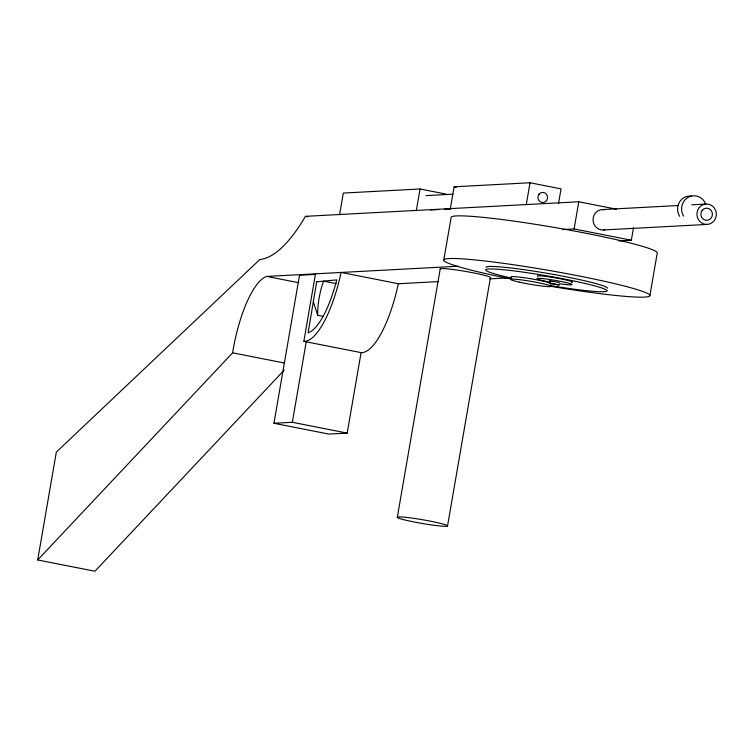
<?xml version="1.0" encoding="UTF-8"?>
<svg xmlns="http://www.w3.org/2000/svg" width="754" height="754" viewBox="0 0 754 754"><rect width="100%" height="100%" fill="white"/><g stroke="black" fill="none" stroke-linecap="round" stroke-linejoin="round"><path stroke-width="1.13" d="M284.22 370.091L94.947 571.24L37.7 559.958L56.333 452.098L259.762 259.583A212.571 64.806 -78.9 0 0 305.464 216.332L578.789 201.77L616.565 209.207M438.234 281.61L398.357 283.73A80.065 24.411 -78.9 0 1 361.081 352.627L347.189 433.098L328.801 434.078L273.947 423.267L299.508 275.267L315.596 274.409M361.081 352.627L303.843 341.345L315.502 273.815M273.947 423.267L292.326 422.287L306.303 341.345M339.583 214.73L343.324 193.062L420.044 188.981L446.283 194.146M416.302 210.639L420.044 188.981M450.185 209.612L454.115 186.803L530.043 182.76L561.051 188.868L558.488 203.693M397.339 517.169L440.232 268.829M443.72 260.309L451.09 217.67A104.655 7.663 9.8 0 1 551.749 227.001A104.655 7.663 9.8 0 1 657.299 252.722L649.929 295.37M447.527 526.047A25.523 1.866 9.8 0 0 411.382 518.007A25.523 1.866 9.8 0 0 408.385 520.769A25.523 1.866 9.8 0 0 447.527 526.047L490.42 277.708A25.523 1.866 9.8 0 0 463.767 271.11A25.523 1.866 9.8 0 0 440.638 269.395M526.301 204.419L530.043 182.76M562.456 229.565L574.096 228.952L578.789 201.77M618.544 240.912L631.334 240.224L633.492 227.774M37.7 559.958L232.618 352.825A74.024 22.563 -78.9 0 1 266.756 276.416L458.394 266.2M559.27 282.533L549.487 280.705L550.005 280.988M426.01 195.625L452.994 194.193M430.506 209.97L438.724 209.527M444.587 209.216L450.458 208.905M601.946 209.593L677.827 205.55M691.833 204.805L705.838 204.061M603.539 229.951L707.431 224.409M489.836 278.857L508.601 277.858M454.115 186.803L456.415 187.256M574.096 228.952L631.334 240.224M305.464 216.332L307.755 216.784M398.357 283.73L341.119 272.448A80.065 24.411 -78.9 0 1 303.843 341.345M336.199 283.627L323.607 281.138A32.384 9.877 -78.9 0 0 317.707 315.313L323.428 316.435M266.756 276.416L298.81 282.731M232.618 352.825L284.135 362.976M292.326 422.287L347.189 433.098M551.73 281.43L552.908 281.676M313.278 301.581L317.707 315.313M605.208 229.659A10.207 9.698 87 0 1 593.049 220.111A10.207 9.698 87 0 1 604.472 209.735M510.778 278.933A104.655 7.663 9.8 0 1 471.363 259.574A104.655 7.663 9.8 0 1 640.664 290.733A104.655 7.663 9.8 0 1 550.429 286.228M486.085 267.519A61.649 4.515 9.8 0 1 545.387 273.014A61.649 4.515 9.8 0 1 607.564 288.169M537.555 276.313A17.87 1.31 9.8 0 1 556.735 278.075A17.87 1.31 9.8 0 1 571.391 282.382M511.646 278.141A61.649 4.515 9.8 0 1 508.771 270.29A61.649 4.515 9.8 0 1 602.955 288.396A61.649 4.515 9.8 0 1 551.221 285.747M551.306 283.89A20.424 1.499 9.8 0 1 550.326 284.107M511.514 277.274A20.424 1.499 9.8 0 1 524.596 277.774A20.424 1.499 9.8 0 1 549.195 282.75M550.439 282.184A17.87 1.31 9.8 0 1 539.798 278.339A17.87 1.31 9.8 0 1 568.629 283.231A17.87 1.31 9.8 0 1 559.543 283.73M679.608 216.313A13.186 12.516 87 0 1 679.458 202.157A13.186 12.516 87 0 1 691.588 196.097M683.605 216.106A13.186 12.516 87 0 1 688.185 197.303A13.186 12.516 87 0 1 705.603 203.844M316.689 281.808L308.103 332.797A71.771 21.885 -78.9 0 0 336.746 279.875L316.689 281.808M549.298 283.165L559.091 284.984L549.298 283.165M699.241 207.586A10.207 9.698 87 0 0 704.905 224.268A10.207 9.698 87 0 0 715.763 210.847A10.207 9.698 87 0 0 699.241 207.586M702.21 210.262A6.107 5.796 87 0 0 705.603 220.234A6.107 5.796 87 0 0 712.096 212.204A6.107 5.796 87 0 0 702.21 210.262M539.053 194.174A5.108 4.844 87 0 0 541.881 202.515A5.108 4.844 87 0 0 547.31 195.804A5.108 4.844 87 0 0 539.053 194.174M519.732 282.232A20.424 1.499 9.8 0 0 550.872 286.397A20.424 1.499 9.8 0 0 521.74 279.951A20.424 1.499 9.8 0 0 519.732 282.232"/></g></svg>
